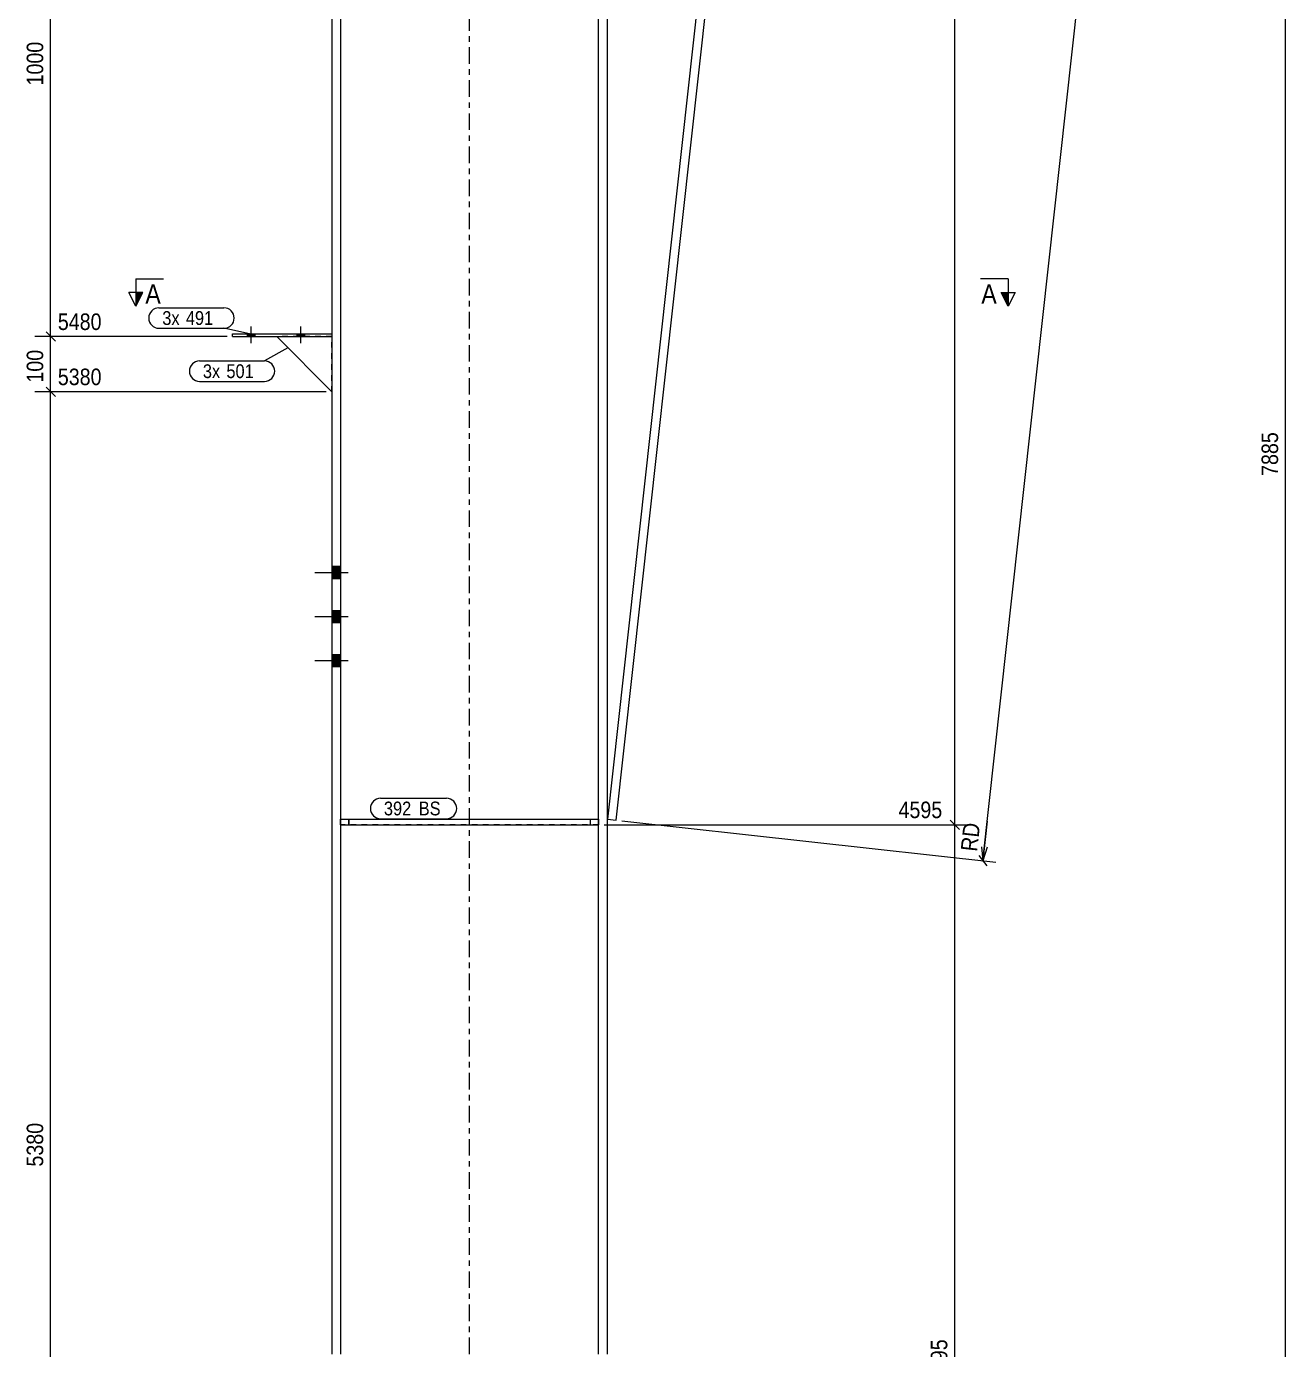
# Model space of a CAD drawing. Header units: millimetres. Extents: x 2 to 579, y 1 to 825.
# Drawn here: x 152.6 to 381, y 173 to 413 of the extents above; entities that cross this region are included whole.
import ezdxf

# ---------------------------------------------------------------- set-up
doc = ezdxf.new("R2010")
doc.units = ezdxf.units.MM
for name, pattern in [('XKITLINE00', [0]), ('XKITLINE01', [4, 1, -1, 1, -1]), ('XKITLINE03', [6, 3, -1, 1, -1])]:
    doc.linetypes.add(name, pattern=pattern)
for name, color, linetype, lineweight in [('Bolt', 3, 'Continuous', 0), ('Dimensions', 7, 'Continuous', 0), ('Part', 2, 'Continuous', 0), ('PartMark', 7, 'Continuous', 0), ('Section', 6, 'Continuous', 0)]:
    doc.layers.add(name, color=color, linetype=linetype, lineweight=lineweight)
doc.styles.add('ARIAL', font='ARIAL.TTF')

# ---------------------------------------------------------------- blocks, each defined once
blk = doc.blocks.new('*A6')
at = {"layer": 'Bolt'}
for points in [[(209.62, 312.82), (208.02, 312.82), (208.02, 315.02), (209.62, 315.02)], [(209.62, 312.82), (208.02, 312.82), (208.02, 315.02), (209.62, 315.02)], [(209.62, 304.82), (208.02, 304.82), (208.02, 307.02), (209.62, 307.02)], [(209.62, 304.82), (208.02, 304.82), (208.02, 307.02), (209.62, 307.02)], [(209.62, 296.82), (208.02, 296.82), (208.02, 299.02), (209.62, 299.02)], [(209.62, 296.82), (208.02, 296.82), (208.02, 299.02), (209.62, 299.02)]]:
    blk.add_hatch(color=3, dxfattribs=at).paths.add_polyline_path(points, flags=17)
at = {"layer": 'Bolt', "color": 3, "linetype": 'XKITLINE00', "lineweight": 0}
for p, q in [((209.62, 315.02), (208.02, 315.02)), ((209.62, 315.02), (208.02, 315.02)), ((210.97, 313.92), (204.97, 313.92)), ((210.97, 313.92), (204.97, 313.92)), ((209.62, 312.82), (208.02, 312.82)), ((209.62, 312.82), (208.02, 312.82)), ((210.97, 305.92), (204.97, 305.92)), ((210.97, 305.92), (204.97, 305.92)), ((209.62, 307.02), (208.02, 307.02)), ((209.62, 307.02), (208.02, 307.02)), ((209.62, 304.82), (208.02, 304.82)), ((209.62, 304.82), (208.02, 304.82)), ((210.97, 297.92), (204.97, 297.92)), ((210.97, 297.92), (204.97, 297.92)), ((209.62, 299.02), (208.02, 299.02)), ((209.62, 299.02), (208.02, 299.02)), ((209.62, 296.82), (208.02, 296.82)), ((209.62, 296.82), (208.02, 296.82))]:
    blk.add_line(p, q, dxfattribs=at)
blk = doc.blocks.new('*A7')
at = {"layer": 'Bolt'}
for points in [[(192.72, 356.73), (192.72, 357.23), (194.12, 357.23), (194.12, 356.73)], [(192.72, 356.73), (192.72, 357.23), (194.12, 357.23), (194.12, 356.73)], [(201.72, 356.73), (201.72, 357.23), (203.12, 357.23), (203.12, 356.73)], [(201.72, 356.73), (201.72, 357.23), (203.12, 357.23), (203.12, 356.73)]]:
    blk.add_hatch(color=3, dxfattribs=at).paths.add_polyline_path(points, flags=17)
at = {"layer": 'Bolt', "color": 3, "linetype": 'XKITLINE00', "lineweight": 0}
for p, q in [((193.42, 355.57), (193.42, 358.57)), ((193.42, 355.57), (193.42, 358.57)), ((202.42, 355.57), (202.42, 358.57)), ((202.42, 355.57), (202.42, 358.57)), ((192.72, 356.73), (192.72, 357.23)), ((192.72, 356.73), (192.72, 357.23)), ((194.12, 356.73), (194.12, 357.23)), ((194.12, 356.73), (194.12, 357.23)), ((201.72, 356.73), (201.72, 357.23)), ((201.72, 356.73), (201.72, 357.23)), ((203.12, 356.73), (203.12, 357.23)), ((203.12, 356.73), (203.12, 357.23))]:
    blk.add_line(p, q, dxfattribs=at)
blk = doc.blocks.new('*A16')
at = {"layer": 'Part', "color": 2, "linetype": 'XKITLINE00', "lineweight": 0}
for p, q in [((208.02, 704.16), (208.02, 172.21)), ((209.62, 703.04), (209.62, 172.21)), ((256.42, 172.21), (256.42, 670.33)), ((258.02, 172.21), (258.02, 669.21))]:
    blk.add_line(p, q, dxfattribs=at)
at = {"layer": 'Part', "color": 7, "linetype": 'XKITLINE03', "lineweight": 0}
blk.add_line((233.02, 172.21), (233.02, 696.68), dxfattribs=at)
blk = doc.blocks.new('*A17')
at = {"layer": 'Part', "color": 2, "linetype": 'XKITLINE00', "lineweight": 0}
blk.add_line((198.02, 356.73), (208.02, 346.73), dxfattribs=at)
at = {"layer": 'Part', "color": 7, "linetype": 'XKITLINE01', "lineweight": 0}
for p, q in [((208.02, 356.73), (198.02, 356.73)), ((208.02, 346.73), (208.02, 356.73))]:
    blk.add_line(p, q, dxfattribs=at)
blk = doc.blocks.new('*A18')
at = {"layer": 'Part', "color": 2, "linetype": 'XKITLINE00', "lineweight": 0}
for p, q in [((190.02, 356.73), (190.02, 357.23)), ((190.02, 357.23), (208.02, 357.23)), ((190.02, 356.73), (208.02, 356.73))]:
    blk.add_line(p, q, dxfattribs=at)
at = {"layer": 'Part', "color": 7, "linetype": 'XKITLINE01', "lineweight": 0}
blk.add_line((208.02, 357.23), (208.02, 356.73), dxfattribs=at)
blk = doc.blocks.new('*A29')
at = {"layer": 'Part', "color": 2, "linetype": 'XKITLINE00', "lineweight": 0}
for p, q in [((209.62, 269.21), (256.42, 269.21)), ((209.62, 268.21), (256.42, 268.21))]:
    blk.add_line(p, q, dxfattribs=at)
at = {"layer": 'Part', "color": 7, "linetype": 'XKITLINE01', "lineweight": 0}
for p, q in [((209.62, 268.21), (209.62, 269.21)), ((211.12, 268.21), (211.12, 269.21)), ((254.92, 268.21), (254.92, 269.21)), ((256.42, 269.21), (256.42, 268.21))]:
    blk.add_line(p, q, dxfattribs=at)
blk = doc.blocks.new('*A30')
at = {"layer": 'Part', "color": 7, "linetype": 'XKITLINE01', "lineweight": 0}
for p, q in [((209.62, 269.21), (256.42, 269.21)), ((209.62, 268.21), (209.62, 269.21)), ((211.12, 269.21), (211.12, 268.21)), ((254.92, 268.21), (254.92, 269.21)), ((256.42, 269.21), (256.42, 268.21)), ((256.42, 268.21), (209.62, 268.21))]:
    blk.add_line(p, q, dxfattribs=at)
blk = doc.blocks.new('*A31')
at = {"layer": 'Part', "color": 7, "linetype": 'XKITLINE01', "lineweight": 0}
blk.add_line((258.02, 269.21), (258.02, 667.74), dxfattribs=at)
at = {"layer": 'Part', "color": 2, "linetype": 'XKITLINE00', "lineweight": 0}
for p, q in [((299.01, 640.56), (258.02, 269.21)), ((259.61, 269.03), (300.5, 639.52)), ((258.02, 269.21), (259.61, 269.03))]:
    blk.add_line(p, q, dxfattribs=at)
blk = doc.blocks.new('*A96')
at = {"layer": 'Dimensions', "color": 7, "linetype": 'XKITLINE00', "lineweight": 0}
for p, q in [((326.11, 261.69), (365.35, 617.27)), ((260.61, 268.92), (328.49, 261.43)), ((260.61, 268.92), (328.49, 261.43)), ((326.9, 268.87), (326.11, 261.69)), ((325.88, 264.23), (326.11, 261.69)), ((326.88, 264.12), (326.11, 261.69)), ((325.36, 262.63), (326.86, 260.76))]:
    blk.add_line(p, q, dxfattribs=at)
at = {"layer": 'Dimensions', "color": 3}
blk.add_point((326.11, 261.69), dxfattribs=at)
at = {"layer": 'Dimensions', "color": 7}
blk.add_point((326.11, 261.69), dxfattribs=at)
at = {"layer": 'Dimensions', "color": 3, "style": 'ARIAL', "width": 0.85}
blk.add_text('RD', height=3, rotation=83.7034, dxfattribs=at).set_placement((325.07, 263.26))
blk = doc.blocks.new('*A106')
at = {"layer": 'PartMark', "color": 7, "linetype": 'XKITLINE00', "lineweight": 0}
for p, q in [((176.67, 361.95), (188.46, 361.95)), ((176.67, 358.25), (188.46, 358.25)), ((193.65, 357.1), (188.46, 358.25))]:
    blk.add_line(p, q, dxfattribs=at)
for centre, start, end in [((176.67, 360.1), 90, 270), ((188.46, 360.1), 270, 90)]:
    blk.add_arc(centre, 1.85, start, end, dxfattribs=at)
at = {"layer": 'PartMark', "color": 3, "style": 'ARIAL', "width": 0.85}
for s, p in [('3x', (177.27, 358.85)), ('491', (181.54, 358.85))]:
    blk.add_text(s, height=2.5, dxfattribs=at).set_placement(p)
blk = doc.blocks.new('*A107')
at = {"layer": 'PartMark', "color": 7, "linetype": 'XKITLINE00', "lineweight": 0}
for p, q in [((200.05, 354.7), (195.81, 352.31)), ((184.03, 352.31), (195.81, 352.31)), ((184.03, 348.61), (195.81, 348.61))]:
    blk.add_line(p, q, dxfattribs=at)
for centre, start, end in [((184.03, 350.46), 90, 270), ((195.81, 350.46), 270, 90)]:
    blk.add_arc(centre, 1.85, start, end, dxfattribs=at)
at = {"layer": 'PartMark', "color": 3, "style": 'ARIAL', "width": 0.85}
for s, p in [('3x', (184.63, 349.21)), ('501', (188.9, 349.21))]:
    blk.add_text(s, height=2.5, dxfattribs=at).set_placement(p)
blk = doc.blocks.new('*A109')
at = {"layer": 'PartMark', "color": 7, "linetype": 'XKITLINE00', "lineweight": 0}
for p, q in [((216.87, 273.01), (228.83, 273.01)), ((216.87, 269.31), (228.83, 269.31))]:
    blk.add_line(p, q, dxfattribs=at)
for centre, start, end in [((216.87, 271.16), 90, 270), ((228.83, 271.16), 270, 90)]:
    blk.add_arc(centre, 1.85, start, end, dxfattribs=at)
at = {"layer": 'PartMark', "color": 3, "style": 'ARIAL', "width": 0.85}
for s, p in [('392', (217.47, 269.91)), ('BS', (223.79, 269.91))]:
    blk.add_text(s, height=2.5, dxfattribs=at).set_placement(p)
blk = doc.blocks.new('*A112')
at = {"layer": 'Section'}
for points in [[(173.71, 364.73), (172.46, 362.23), (172.46, 364.73)], [(330.71, 364.73), (330.71, 362.23), (329.46, 364.73)]]:
    blk.add_hatch(color=3, dxfattribs=at).paths.add_polyline_path(points, flags=17)
at = {"layer": 'Section', "color": 1, "linetype": 'XKITLINE00', "lineweight": 0}
for p, q in [((172.46, 367.23), (177.46, 367.23)), ((172.46, 367.23), (172.46, 362.23)), ((330.71, 367.23), (325.71, 367.23)), ((330.71, 367.23), (330.71, 362.23))]:
    blk.add_line(p, q, dxfattribs=at)
at = {"layer": 'Section', "color": 3, "linetype": 'XKITLINE00', "lineweight": 0}
for p, q in [((172.46, 362.23), (171.21, 364.73)), ((173.71, 364.73), (171.21, 364.73)), ((172.46, 362.23), (173.71, 364.73)), ((329.46, 364.73), (331.96, 364.73)), ((330.71, 362.23), (329.46, 364.73)), ((331.96, 364.73), (330.71, 362.23))]:
    blk.add_line(p, q, dxfattribs=at)
at = {"layer": 'Section', "color": 7, "style": 'ARIAL', "width": 0.85}
for p in [(174.21, 362.73), (325.85, 362.73)]:
    blk.add_text('A', height=3.5, dxfattribs=at).set_placement(p)
blk = doc.blocks.new('*A127')
at = {"layer": 'Dimensions', "color": 7, "linetype": 'XKITLINE00', "lineweight": 0}
blk.add_line((381.02, 74.61), (381.02, 597.23), dxfattribs=at)
at = {"layer": 'Dimensions', "color": 3, "style": 'ARIAL', "width": 0.85}
blk.add_text('7885', height=3, rotation=90.0002, dxfattribs=at).set_placement((379.67, 331.47))
blk = doc.blocks.new('*A129')
at = {"layer": 'Dimensions', "color": 7, "linetype": 'XKITLINE00', "lineweight": 0}
for p, q in [((320.18, 269.06), (321.87, 267.36)), ((257.42, 268.21), (323.42, 268.21)), ((321.02, 74.61), (321.02, 268.21)), ((259.02, 74.61), (323.42, 74.61)), ((320.18, 75.46), (321.87, 73.76))]:
    blk.add_line(p, q, dxfattribs=at)
at = {"layer": 'Dimensions', "color": 3}
for p in [(321.02, 268.21), (321.02, 74.61)]:
    blk.add_point(p, dxfattribs=at)
at = {"layer": 'Dimensions', "color": 3, "style": 'ARIAL', "width": 0.85}
blk.add_text('4595', height=3, dxfattribs=at).set_placement((310.82, 269.41))
blk.add_text('4595', height=3, rotation=90.0002, dxfattribs=at).set_placement((319.67, 166.96))
blk = doc.blocks.new('*A130')
at = {"layer": 'Dimensions', "color": 7, "linetype": 'XKITLINE00', "lineweight": 0}
for p, q in [((321.02, 268.21), (321.02, 704.16)), ((320.18, 269.06), (321.87, 267.36)), ((257.42, 268.21), (323.42, 268.21))]:
    blk.add_line(p, q, dxfattribs=at)
at = {"layer": 'Dimensions', "color": 3}
blk.add_point((321.02, 268.21), dxfattribs=at)
blk = doc.blocks.new('*A131')
at = {"layer": 'Dimensions', "color": 7, "linetype": 'XKITLINE00', "lineweight": 0}
for p, q in [((207.02, 346.73), (154.17, 346.73)), ((156.18, 347.58), (157.87, 345.88)), ((157.02, 74.61), (157.02, 346.73))]:
    blk.add_line(p, q, dxfattribs=at)
at = {"layer": 'Dimensions', "color": 3}
blk.add_point((157.02, 346.73), dxfattribs=at)
at = {"layer": 'Dimensions', "color": 3, "style": 'ARIAL', "width": 0.85}
blk.add_text('5380', height=3, dxfattribs=at).set_placement((158.32, 347.93))
blk.add_text('5380', height=3, rotation=90.0002, dxfattribs=at).set_placement((155.67, 206.22))
blk = doc.blocks.new('*A132')
at = {"layer": 'Dimensions', "color": 7, "linetype": 'XKITLINE00', "lineweight": 0}
for p, q in [((156.18, 357.58), (157.87, 355.88)), ((189.02, 356.73), (154.17, 356.73)), ((157.02, 346.73), (157.02, 356.73)), ((207.02, 346.73), (154.17, 346.73)), ((156.18, 347.58), (157.87, 345.88))]:
    blk.add_line(p, q, dxfattribs=at)
at = {"layer": 'Dimensions', "color": 3}
for p in [(157.02, 356.73), (157.02, 346.73)]:
    blk.add_point(p, dxfattribs=at)
at = {"layer": 'Dimensions', "color": 3, "style": 'ARIAL', "width": 0.85}
blk.add_text('5480', height=3, dxfattribs=at).set_placement((158.32, 357.93))
blk.add_text('100', height=3, rotation=90.0002, dxfattribs=at).set_placement((155.67, 348.39))
blk = doc.blocks.new('*A133')
at = {"layer": 'Dimensions', "color": 7, "linetype": 'XKITLINE00', "lineweight": 0}
for p, q in [((207.02, 456.73), (154.17, 456.73)), ((156.18, 457.58), (157.87, 455.88)), ((157.02, 356.73), (157.02, 456.73)), ((156.18, 357.58), (157.87, 355.88)), ((189.02, 356.73), (154.17, 356.73))]:
    blk.add_line(p, q, dxfattribs=at)
at = {"layer": 'Dimensions', "color": 3}
for p in [(157.02, 456.73), (157.02, 356.73)]:
    blk.add_point(p, dxfattribs=at)
at = {"layer": 'Dimensions', "color": 3, "style": 'ARIAL', "width": 0.85}
blk.add_text('6480', height=3, dxfattribs=at).set_placement((158.32, 457.93))
blk.add_text('1000', height=3, rotation=90.0002, dxfattribs=at).set_placement((155.67, 402.28))

msp = doc.modelspace()

# ---------------------------------------------------------------- block references
at = {"lineweight": 0}
for name in ['*A130', '*A31', '*A96', '*A127', '*A133', '*A112', '*A132', '*A106', '*A7', '*A18', '*A17', '*A107', '*A131', '*A6', '*A109', '*A129', '*A29', '*A30']:
    msp.add_blockref(name, (0, 0), dxfattribs=at)
at = {"layer": 'Part', "lineweight": 0}
msp.add_blockref('*A16', (0, 0), dxfattribs=at)

doc.saveas('drawing.dxf')
